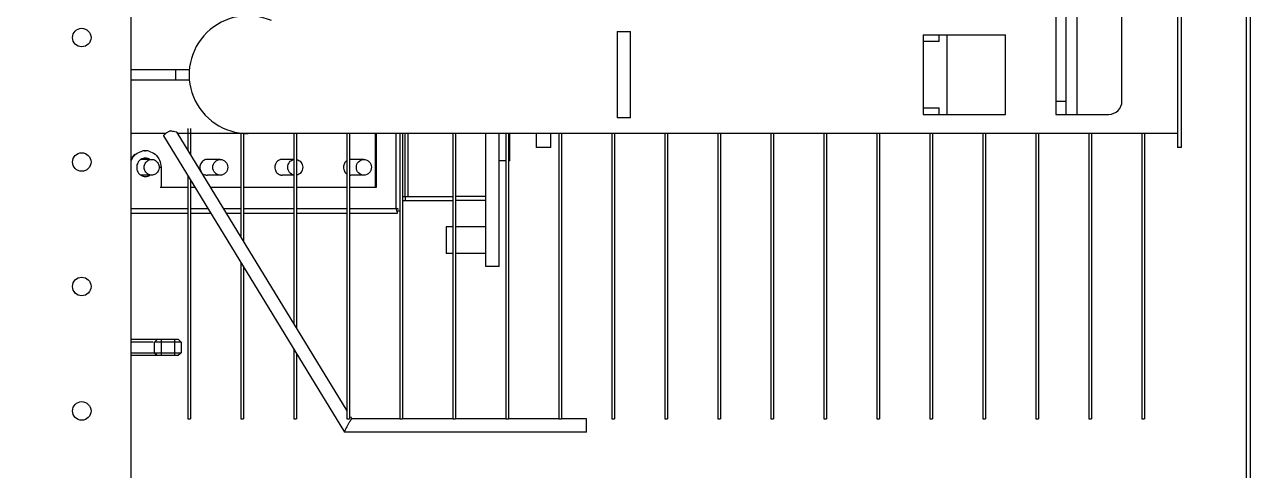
# Model space of a CAD drawing. Header units: millimetres. Extents: x 32496 to 166256, y 3504 to 23939.
# Drawn here: x 46909 to 47835, y 20581 to 20918 of the extents above; entities that cross this region are included whole.
import ezdxf

# ---------------------------------------------------------------- set-up
doc = ezdxf.new("R2010")
doc.units = ezdxf.units.MM
doc.layers.add('FG-S100X100-2232_0', color=7, linetype='Continuous')
doc.layers.add('变压器模型_1__0', color=7, linetype='Continuous')

msp = doc.modelspace()

# ---------------------------------------------------------------- linework, layer by layer
at = {"layer": 'FG-S100X100-2232_0', "color": 7, "linetype": 'Continuous'}
msp.add_line((47831.64, 19811.888), (47831.64, 22083.888), dxfattribs=at)
at = {"layer": 'FG-S100X100-2232_0', "color": 9, "linetype": 'Continuous'}
msp.add_line((47834.64, 19811.888), (47834.64, 22083.888), dxfattribs=at)
at = {"layer": '变压器模型_1__0', "color": 6, "linetype": 'Continuous'}
for p, q in [((47687.64, 21379.888), (47687.64, 20849.888)), ((47695.64, 20849.888), (47695.64, 21379.888)), ((47737.64, 20859.888), (47737.64, 21369.888)), ((46989.64, 20952.888), (46989.64, 20407.888)), ((47779.64, 20934.888), (47779.64, 20824.888)), ((47782.64, 20824.888), (47782.64, 20934.888)), ((47356.64, 20912.388), (47366.64, 20912.388)), ((47356.64, 20912.388), (47356.64, 20847.388)), ((47366.64, 20847.388), (47366.64, 20912.388)), ((47587.64, 20909.888), (47649.64, 20909.888)), ((47587.64, 20909.888), (47587.64, 20849.888)), ((47599.64, 20904.888), (47599.64, 20909.888)), ((47605.64, 20849.888), (47605.64, 20909.888)), ((47649.64, 20849.888), (47649.64, 20909.888)), ((46989.64, 20883.888), (47033.64, 20883.888)), ((47023.64, 20875.888), (47023.64, 20883.888)), ((46989.64, 20875.888), (47033.64, 20875.888)), ((47599.64, 20849.888), (47599.64, 20854.888)), ((47366.64, 20847.388), (47356.64, 20847.388)), ((47587.64, 20849.888), (47649.64, 20849.888)), ((47687.64, 20849.888), (47727.64, 20849.888)), ((47024.467, 20836.206), (47152.64, 20626.044)), ((47032.64, 20839.138), (47032.64, 20822.806)), ((47034.64, 20839.138), (47034.64, 20819.526)), ((47074.64, 20835.938), (47074.64, 20753.939)), ((47016.039, 20835.388), (46989.64, 20835.388)), ((47014.35, 20833.685), (47150.806, 20609.941)), ((47779.64, 20835.388), (47024.467, 20835.388)), ((47072.64, 20835.388), (47072.64, 20757.218)), ((47112.64, 20835.388), (47112.64, 20691.631)), ((47114.64, 20835.388), (47114.64, 20688.352)), ((47152.64, 20835.388), (47152.64, 20619.888)), ((47154.64, 20835.388), (47154.64, 20619.888)), ((47174.28, 20794.888), (47174.28, 20835.388)), ((47174.951, 20794.888), (47174.951, 20835.388)), ((47192.64, 20835.388), (47192.64, 20619.888)), ((47194.64, 20835.388), (47194.64, 20619.888)), ((47232.64, 20835.388), (47232.64, 20619.888)), ((47234.64, 20835.388), (47234.64, 20619.888)), ((47257.64, 20734.888), (47257.64, 20835.388)), ((47267.64, 20734.888), (47267.64, 20835.388)), ((47272.64, 20835.388), (47272.64, 20619.888)), ((47274.64, 20835.388), (47274.64, 20619.888)), ((47275.64, 20814.888), (47275.64, 20835.388)), ((47295.64, 20834.888), (47295.64, 20824.888)), ((47306.64, 20824.888), (47306.64, 20834.888)), ((47312.64, 20835.388), (47312.64, 20619.888)), ((47314.64, 20835.388), (47314.64, 20619.888)), ((47352.64, 20835.388), (47352.64, 20619.888)), ((47354.64, 20835.388), (47354.64, 20619.888)), ((47392.64, 20835.388), (47392.64, 20619.888)), ((47394.64, 20835.388), (47394.64, 20619.888)), ((47432.64, 20835.388), (47432.64, 20619.888)), ((47434.64, 20835.388), (47434.64, 20619.888)), ((47472.64, 20835.388), (47472.64, 20619.888)), ((47474.64, 20835.388), (47474.64, 20619.888)), ((47512.64, 20835.388), (47512.64, 20619.888)), ((47514.64, 20835.388), (47514.64, 20619.888)), ((47552.64, 20835.388), (47552.64, 20619.888)), ((47554.64, 20835.388), (47554.64, 20619.888)), ((47592.64, 20835.388), (47592.64, 20619.888)), ((47594.64, 20835.388), (47594.64, 20619.888)), ((47632.64, 20835.388), (47632.64, 20619.888)), ((47634.64, 20835.388), (47634.64, 20619.888)), ((47672.64, 20835.388), (47672.64, 20619.888)), ((47674.64, 20835.388), (47674.64, 20619.888)), ((47712.64, 20835.388), (47712.64, 20619.888)), ((47714.64, 20835.388), (47714.64, 20619.888)), ((47752.64, 20835.388), (47752.64, 20619.888)), ((47754.64, 20835.388), (47754.64, 20619.888)), ((47000.002, 20822.388), (47000.673, 20822.388)), ((47306.64, 20824.888), (47295.64, 20824.888)), ((47782.64, 20824.888), (47779.64, 20824.888)), ((47003.367, 20815.888), (46997.307, 20815.888)), ((47000.002, 20816.888), (47000.673, 20816.888)), ((47012.448, 20809.888), (47012.448, 20794.888)), ((47057.182, 20815.888), (47047.453, 20815.888)), ((47112.64, 20815.888), (47103.976, 20815.888)), ((47165.517, 20815.888), (47155.789, 20815.888)), ((47272.64, 20814.888), (47267.64, 20814.888)), ((47275.64, 20814.888), (47274.64, 20814.888)), ((47003.374, 20803.888), (46997.3, 20803.888)), ((47000.002, 20802.888), (47000.673, 20802.888)), ((47032.64, 20803.695), (47032.64, 20619.888)), ((47034.64, 20800.416), (47034.64, 20619.888)), ((47057.182, 20803.888), (47047.453, 20803.888)), ((47112.64, 20803.888), (47103.976, 20803.888)), ((47165.517, 20803.888), (47155.789, 20803.888)), ((47011.777, 20794.888), (47032.64, 20794.888)), ((47034.64, 20794.888), (47038.011, 20794.888)), ((47049.666, 20794.888), (47072.64, 20794.888)), ((47074.64, 20794.888), (47112.64, 20794.888)), ((47114.64, 20794.888), (47152.64, 20794.888)), ((47154.64, 20794.888), (47174.951, 20794.888)), ((47194.64, 20787.888), (47232.64, 20787.888)), ((47194.687, 20784.888), (47232.64, 20784.888)), ((47196.64, 20787.888), (47196.64, 20784.888)), ((47257.64, 20787.888), (47234.64, 20787.888)), ((47257.64, 20784.888), (47234.64, 20784.888)), ((47032.64, 20774.888), (46989.64, 20774.888)), ((47050.208, 20774.888), (47034.64, 20774.888)), ((47072.64, 20774.888), (47061.863, 20774.888)), ((47112.64, 20774.888), (47074.64, 20774.888)), ((47152.64, 20774.888), (47114.64, 20774.888)), ((47190.566, 20774.888), (47154.64, 20774.888)), ((47192.45, 20776.888), (47190.566, 20776.888)), ((47190.566, 20775.315), (47190.566, 20774.888)), ((47232.64, 20764.888), (47227.64, 20764.888)), ((47227.64, 20764.888), (47227.64, 20744.888)), ((47257.64, 20764.888), (47234.64, 20764.888)), ((47232.64, 20744.888), (47227.64, 20744.888)), ((47257.64, 20744.888), (47234.64, 20744.888)), ((47072.64, 20738.108), (47072.64, 20619.888)), ((47074.64, 20734.828), (47074.64, 20619.888)), ((47267.64, 20734.888), (47257.64, 20734.888)), ((47025.64, 20679.888), (46989.64, 20679.888)), ((47007.64, 20677.888), (47009.64, 20679.888)), ((47027.64, 20677.888), (47025.64, 20679.888)), ((47006.498, 20677.888), (46989.64, 20677.888)), ((46989.64, 20669.888), (47027.64, 20669.888)), ((47027.64, 20677.888), (47007.64, 20677.888)), ((47007.64, 20669.888), (47007.64, 20677.888)), ((47007.64, 20669.888), (47009.64, 20667.888)), ((47027.64, 20669.888), (47025.64, 20667.888)), ((47027.64, 20677.888), (47027.64, 20669.888)), ((47112.64, 20672.52), (47112.64, 20619.888)), ((47114.64, 20669.241), (47114.64, 20619.888)), ((46989.64, 20667.888), (47025.64, 20667.888)), ((47032.64, 20619.888), (47034.64, 20619.888)), ((47072.64, 20619.888), (47074.64, 20619.888)), ((47112.64, 20619.888), (47114.64, 20619.888)), ((47152.64, 20619.888), (47154.64, 20619.888)), ((47155.376, 20621.557), (47156.474, 20619.757)), ((47192.64, 20619.849), (47156.422, 20619.849)), ((47156.474, 20619.757), (47156.429, 20619.838)), ((47192.64, 20619.888), (47194.64, 20619.888)), ((47232.64, 20619.849), (47194.64, 20619.849)), ((47232.64, 20619.888), (47234.64, 20619.888)), ((47272.64, 20619.849), (47234.64, 20619.849)), ((47272.64, 20619.888), (47274.64, 20619.888)), ((47312.64, 20619.849), (47274.64, 20619.849)), ((47312.64, 20619.888), (47314.64, 20619.888)), ((47333.64, 20619.849), (47314.64, 20619.849)), ((47333.64, 20609.849), (47333.64, 20619.849)), ((47352.64, 20619.888), (47354.64, 20619.888)), ((47392.64, 20619.888), (47394.64, 20619.888)), ((47432.64, 20619.888), (47434.64, 20619.888)), ((47472.64, 20619.888), (47474.64, 20619.888)), ((47512.64, 20619.888), (47514.64, 20619.888)), ((47552.64, 20619.888), (47554.64, 20619.888)), ((47592.64, 20619.888), (47594.64, 20619.888)), ((47632.64, 20619.888), (47634.64, 20619.888)), ((47672.64, 20619.888), (47674.64, 20619.888)), ((47712.64, 20619.888), (47714.64, 20619.888)), ((47752.64, 20619.888), (47754.64, 20619.888)), ((47150.806, 20609.941), (47150.851, 20609.86)), ((47333.64, 20609.849), (47150.858, 20609.849))]:
    msp.add_line(p, q, dxfattribs=at)
at = {"layer": '变压器模型_1__0', "color": 9, "linetype": 'Continuous'}
for p, q in [((47703.64, 21379.888), (47703.64, 20849.888)), ((47599.64, 20904.888), (47587.64, 20904.888)), ((47587.64, 20854.888), (47599.64, 20854.888)), ((47687.64, 20859.888), (47695.64, 20859.888)), ((47190.024, 20778.888), (47190.024, 20835.388)), ((47196.7, 20787.888), (47196.7, 20835.388)), ((47198.713, 20835.388), (47198.713, 20787.888)), ((47011.777, 20809.888), (47012.448, 20809.888)), ((46989.64, 20778.888), (47032.64, 20778.888)), ((47034.64, 20778.888), (47047.769, 20778.888)), ((47059.424, 20778.888), (47072.64, 20778.888)), ((47074.64, 20778.888), (47112.64, 20778.888)), ((47114.64, 20778.888), (47152.64, 20778.888)), ((47154.64, 20778.888), (47190.024, 20778.888)), ((47012.64, 20679.888), (47012.64, 20667.888)), ((47022.64, 20679.888), (47022.64, 20667.888))]:
    msp.add_line(p, q, dxfattribs=at)
at = {"layer": '变压器模型_1__0', "color": 6, "linetype": 'Continuous'}
for centre in [(46952.64, 20907.888), (46952.64, 20813.888), (46952.64, 20719.888), (46952.64, 20625.888)]:
    msp.add_circle(centre, 7, dxfattribs=at)
for centre, radius, start, end in [((46839.64, 20979.888), 79, 27.527033, 332.472967), ((47078.14, 20879.888), 44.5, 66.456012, 270), ((47727.64, 20859.888), 10, 270, 0), ((47000.662, 20811.306), 11.08, 96.734002, 103.412983), ((47000.671, 20811.235), 11.152, 93.29699, 96.736347), ((47000.673, 20811.211), 11.176, 90.000056, 93.296902), ((47000.672, 20811.232), 11.154, 76.618685, 89.995126), ((47000.275, 20810.516), 11.981, 43.210618, 50.25619), ((47001.109, 20810.051), 6.995, 142.970751, 151.400174), ((47001.016, 20810.123), 6.877, 132.429339, 142.981642), ((47000.803, 20810.355), 6.561, 122.278648, 132.426407), ((47047.504, 20810.368), 5.525, 101.385332, 110.791442), ((47104.027, 20810.368), 5.525, 101.385332, 110.791442), ((47001.117, 20809.732), 7.004, 208.172118, 217.041894), ((47001.018, 20809.655), 6.879, 217.031037, 227.603898), ((47000.796, 20809.412), 6.55, 227.604542, 238.087212), ((47047.503, 20809.409), 5.524, 238.186108, 249.335171), ((47047.504, 20809.409), 5.525, 249.318955, 258.609309), ((47104.026, 20809.409), 5.524, 238.186108, 249.335171), ((47104.027, 20809.409), 5.525, 249.318955, 258.609309), ((47176.479, 20774.832), 14.14, 13.911271, 16.669673), ((47175.72, 20774.636), 14.923, 8.680567, 13.942245)]:
    msp.add_arc(centre, radius, start, end, dxfattribs=at)
for points, knots in [([(47019.099, 20837.415), (47018.254, 20836.939), (47017.179, 20836.275), (47016.16, 20835.531), (47015.929, 20835.353)], [0, 0, 0, 0, 0.7686237, 1, 1, 1, 1]), ([(47019.105, 20837.428), (47019.996, 20837.403), (47021.578, 20837.259), (47023.153, 20836.948), (47023.803, 20836.694)], [0, 0, 0, 0, 0.5607206, 1, 1, 1, 1]), ([(47023.803, 20836.694), (47023.898, 20836.657), (47024.132, 20836.549), (47024.467, 20836.382), (47024.467, 20836.206)], [0, 0, 0, 0, 0.3654334, 1, 1, 1, 1]), ([(47015.037, 20834.607), (47014.855, 20834.436), (47014.598, 20834.167), (47014.35, 20833.822), (47014.35, 20833.685)], [0, 0, 0, 0, 0.6450031, 1, 1, 1, 1]), ([(47000.48, 20806.879), (46999.988, 20807.781), (46999.455, 20809.864), (46999.973, 20811.951), (47000.458, 20812.857)], [0, 0, 0, 0, 0.4999467, 1, 1, 1, 1]), ([(47000.458, 20812.857), (47000.935, 20813.748), (47002.351, 20815.303), (47004.384, 20815.888), (47005.369, 20815.888)], [0, 0, 0, 0, 0.5065968, 1, 1, 1, 1]), ([(47005.369, 20815.888), (47006.347, 20815.888), (47008.365, 20815.312), (47009.778, 20813.779), (47010.259, 20812.897)], [0, 0, 0, 0, 0.4934912, 1, 1, 1, 1]), ([(47010.259, 20812.897), (47010.75, 20811.995), (47011.284, 20809.912), (47010.766, 20807.825), (47010.281, 20806.92)], [0, 0, 0, 0, 0.4999467, 1, 1, 1, 1]), ([(47042.563, 20812.897), (47042.072, 20811.995), (47041.538, 20809.912), (47042.056, 20807.825), (47042.541, 20806.92)], [0, 0, 0, 0, 0.4999467, 1, 1, 1, 1]), ([(47057.182, 20803.888), (47055.726, 20803.888), (47052.653, 20805.276), (47050.957, 20809.888), (47052.653, 20814.499), (47055.726, 20815.888), (47057.182, 20815.888)], [0, 0, 0, 0, 0.2447912, 0.4999735, 0.7551702, 1, 1, 1, 1]), ([(47057.182, 20815.888), (47058.638, 20815.888), (47061.71, 20814.5), (47063.407, 20809.889), (47061.711, 20805.277), (47058.638, 20803.888), (47057.182, 20803.888)], [0, 0, 0, 0, 0.2447912, 0.4999735, 0.7551702, 1, 1, 1, 1]), ([(47099.086, 20812.897), (47098.595, 20811.995), (47098.061, 20809.912), (47098.579, 20807.825), (47099.064, 20806.92)], [0, 0, 0, 0, 0.4999467, 1, 1, 1, 1]), ([(47112.604, 20804.005), (47111.341, 20804.274), (47108.913, 20805.844), (47107.615, 20809.887), (47108.913, 20813.932), (47111.34, 20815.502), (47112.604, 20815.771)], [0, 0, 0, 0, 0.24559, 0.4999704, 0.7543586, 1, 1, 1, 1]), ([(47114.669, 20815.798), (47115.959, 20815.558), (47118.466, 20814.004), (47119.81, 20809.889), (47118.466, 20805.774), (47115.96, 20804.219), (47114.67, 20803.978)], [0, 0, 0, 0, 0.2454984, 0.4999708, 0.7544517, 1, 1, 1, 1]), ([(47150.899, 20812.897), (47150.407, 20811.995), (47149.874, 20809.912), (47150.392, 20807.825), (47150.877, 20806.92)], [0, 0, 0, 0, 0.4999467, 1, 1, 1, 1]), ([(47165.517, 20803.888), (47164.062, 20803.888), (47160.989, 20805.276), (47159.292, 20809.888), (47160.988, 20814.499), (47164.061, 20815.888), (47165.517, 20815.888)], [0, 0, 0, 0, 0.2447912, 0.4999735, 0.7551702, 1, 1, 1, 1]), ([(47165.517, 20815.888), (47166.973, 20815.888), (47170.046, 20814.5), (47171.742, 20809.889), (47170.046, 20805.277), (47166.973, 20803.888), (47165.517, 20803.888)], [0, 0, 0, 0, 0.2447912, 0.4999735, 0.7551702, 1, 1, 1, 1]), ([(47005.369, 20803.888), (47004.391, 20803.888), (47002.374, 20804.464), (47000.96, 20805.998), (47000.48, 20806.879)], [0, 0, 0, 0, 0.4934912, 1, 1, 1, 1]), ([(47010.281, 20806.92), (47009.803, 20806.028), (47008.387, 20804.473), (47006.354, 20803.888), (47005.369, 20803.888)], [0, 0, 0, 0, 0.5065968, 1, 1, 1, 1]), ([(47190.472, 20776.888), (47190.488, 20776.787), (47190.539, 20776.423), (47190.577, 20776.058), (47190.594, 20775.793)], [0, 0, 0, 0, 0.2788074, 1, 1, 1, 1]), ([(47190.609, 20775.424), (47190.612, 20775.291), (47190.578, 20775.172), (47190.613, 20774.888), (47190.566, 20774.888)], [0, 0, 0, 0, 0.7398959, 1, 1, 1, 1]), ([(47153.64, 20615.803), (47153.29, 20615.198), (47152.632, 20614.007), (47151.741, 20612.327), (47151.165, 20610.991), (47150.806, 20610.225), (47150.806, 20609.941)], [0, 0, 0, 0, 0.3211934, 0.6264178, 0.8693752, 1, 1, 1, 1]), ([(47155.108, 20618.207), (47154.99, 20618.027), (47154.484, 20617.236), (47154.002, 20616.43), (47153.64, 20615.803)], [0, 0, 0, 0, 0.2294966, 1, 1, 1, 1]), ([(47156.42, 20619.845), (47156.348, 20619.842), (47156.176, 20619.664), (47155.729, 20619.159), (47155.374, 20618.613), (47155.108, 20618.207)], [0, 0, 0, 0, 0.1024859, 0.3120161, 1, 1, 1, 1])]:
    msp.add_open_spline(points, degree=3, knots=knots, dxfattribs=at)
for points in [[(47015.929, 20835.353), (47015.622, 20835.117), (47015.32, 20834.871), (47015.037, 20834.607)], [(46992.74, 20819.728), (46991.345, 20818.569), (46990.198, 20817.053), (46989.437, 20815.408)], [(46990.108, 20815.408), (46990.868, 20817.053), (46992.016, 20818.569), (46993.411, 20819.728)], [(46993.411, 20819.728), (46994.754, 20820.844), (46996.393, 20821.678), (46998.092, 20822.084)], [(47003.253, 20822.084), (47004.952, 20821.678), (47006.591, 20820.844), (47007.934, 20819.728)], [(47009.007, 20818.719), (47009.918, 20817.749), (47010.679, 20816.616), (47011.237, 20815.408)], [(46994.079, 20809.915), (46994.074, 20808.716), (46994.377, 20807.481), (46994.942, 20806.425)], [(46994.968, 20813.399), (46994.394, 20812.347), (46994.083, 20811.113), (46994.079, 20809.915)], [(47000.673, 20816.888), (46999.501, 20816.888), (46998.29, 20816.527), (46997.299, 20815.902)], [(47004.012, 20815.924), (47003.028, 20816.535), (47001.831, 20816.888), (47000.673, 20816.888)], [(47011.237, 20815.408), (47012.028, 20813.699), (47012.448, 20811.772), (47012.448, 20809.888)], [(47045.543, 20815.533), (47044.304, 20815.062), (47043.198, 20814.062), (47042.563, 20812.897)], [(47047.453, 20815.888), (47047.105, 20815.888), (47046.755, 20815.852), (47046.414, 20815.784)], [(47102.066, 20815.533), (47100.826, 20815.062), (47099.721, 20814.062), (47099.086, 20812.897)], [(47103.976, 20815.888), (47103.628, 20815.888), (47103.278, 20815.852), (47102.937, 20815.784)], [(47152.586, 20814.833), (47151.895, 20814.328), (47151.309, 20813.649), (47150.899, 20812.897)], [(47155.789, 20815.888), (47155.44, 20815.888), (47155.091, 20815.852), (47154.749, 20815.784)], [(46997.333, 20803.852), (46998.317, 20803.241), (46999.514, 20802.888), (47000.673, 20802.888)], [(47000.673, 20802.888), (47001.844, 20802.888), (47003.055, 20803.249), (47004.046, 20803.874)], [(47046.413, 20803.993), (47046.755, 20803.924), (47047.105, 20803.888), (47047.453, 20803.888)], [(47099.064, 20806.92), (47099.538, 20806.035), (47100.261, 20805.244), (47101.114, 20804.715)], [(47102.936, 20803.993), (47103.278, 20803.924), (47103.628, 20803.888), (47103.976, 20803.888)], [(47150.877, 20806.92), (47151.351, 20806.035), (47152.074, 20805.244), (47152.926, 20804.715)], [(47154.749, 20803.993), (47155.09, 20803.924), (47155.44, 20803.888), (47155.789, 20803.888)], [(47190.749, 20778.632), (47190.509, 20778.722), (47190.267, 20778.806), (47190.024, 20778.888)], [(47190.594, 20775.793), (47190.601, 20775.67), (47190.607, 20775.547), (47190.609, 20775.424)], [(47191.249, 20778.437), (47191.084, 20778.505), (47190.917, 20778.57), (47190.749, 20778.632)], [(47191.728, 20778.221), (47191.571, 20778.299), (47191.411, 20778.37), (47191.249, 20778.437)]]:
    msp.add_open_spline(points, degree=3, dxfattribs=at)

doc.saveas('drawing.dxf')
